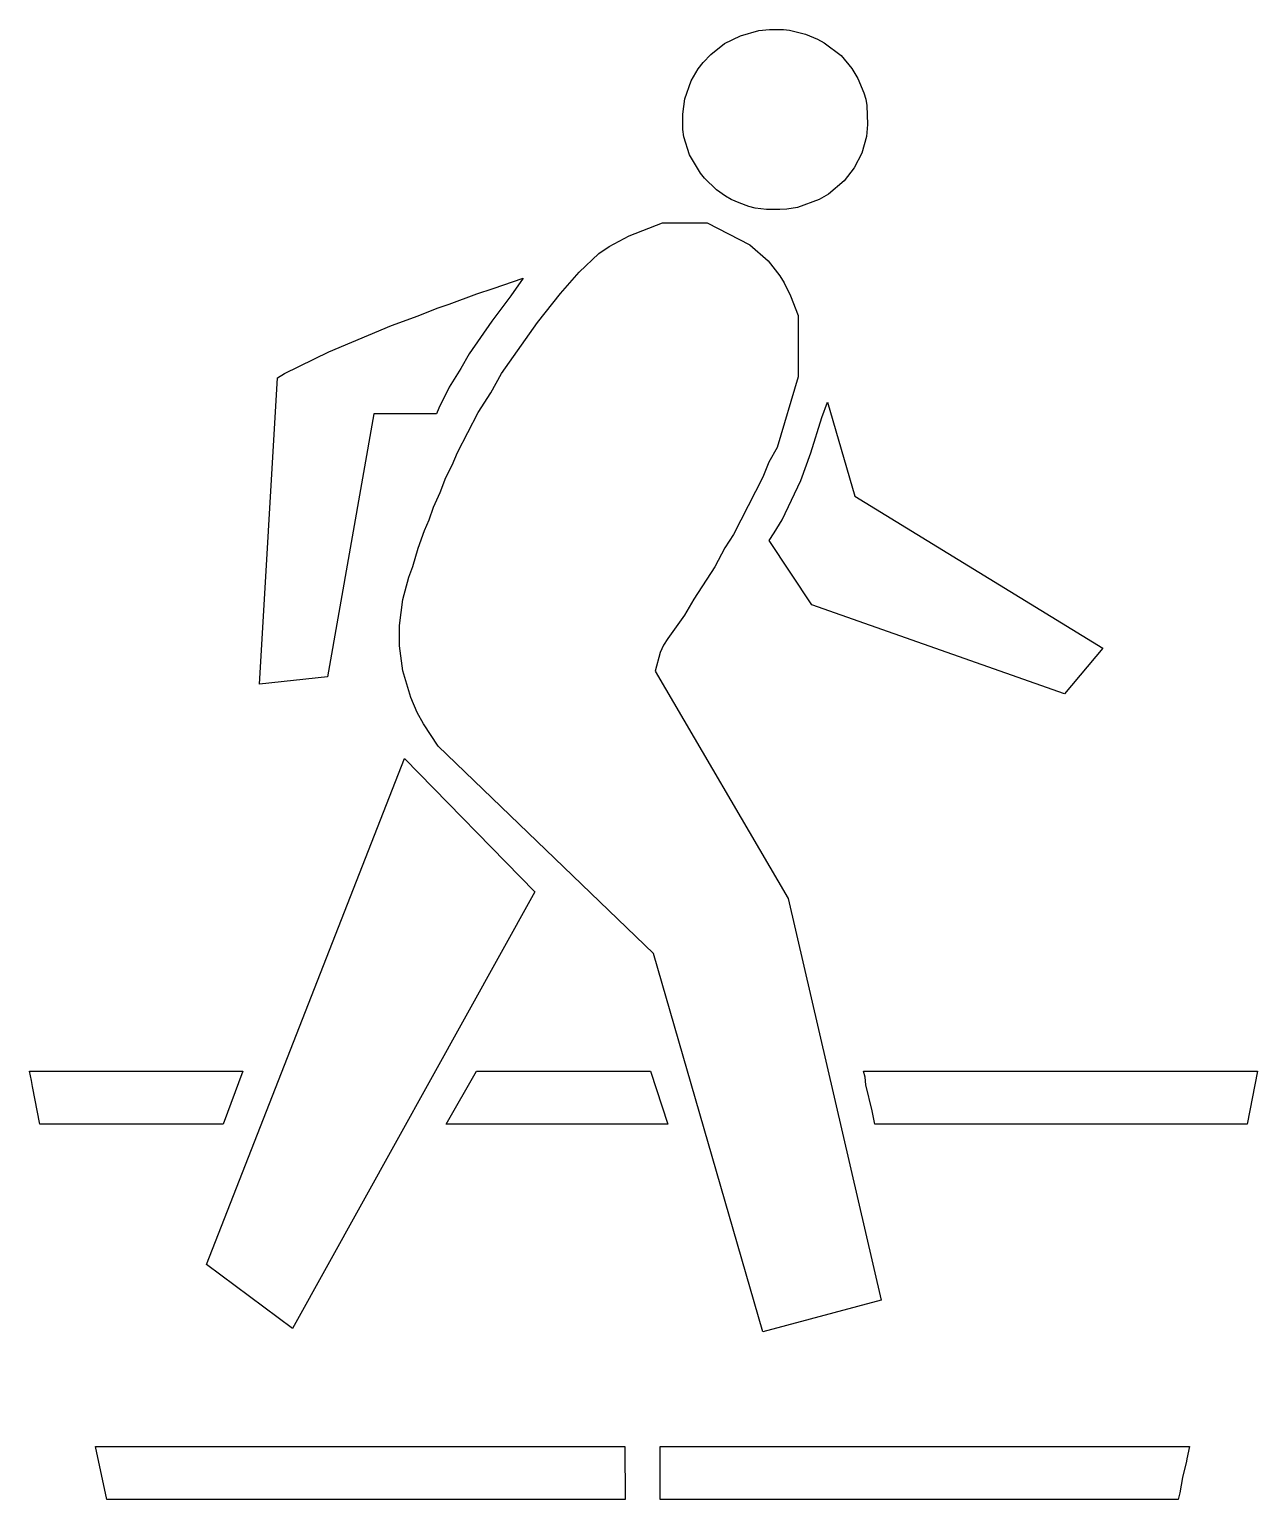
# Model space of a CAD drawing. Header units: inches. Extents: x 3 to 23.1, y 3 to 27.
import ezdxf

# ---------------------------------------------------------------- set-up
doc = ezdxf.new("R2010")
doc.units = ezdxf.units.IN
doc.header["$MEASUREMENT"] = 0
doc.layers.add('CUT', color=1, linetype='Continuous')

msp = doc.modelspace()

# ---------------------------------------------------------------- linework, layer by layer
at = {"layer": 'CUT'}
for points in [[(16.463, 24.738), (16.301, 24.53), (16.047, 24.312), (15.893, 24.223), (15.538, 24.09), (15.367, 24.063), (15.249, 24.058), (15.034, 24.06), (14.85, 24.084), (14.747, 24.108), (14.59, 24.167), (14.457, 24.222), (14.363, 24.275), (14.218, 24.379), (14.021, 24.569), (13.954, 24.652), (13.776, 24.95), (13.684, 25.247), (13.67, 25.365), (13.67, 25.616), (13.703, 25.869), (13.805, 26.162), (13.919, 26.359), (14.001, 26.462), (14.124, 26.593), (14.35, 26.769), (14.607, 26.897), (14.907, 26.984), (15.085, 27), (15.313, 26.999), (15.407, 26.989), (15.67, 26.921), (15.869, 26.838), (15.975, 26.782), (16.251, 26.572), (16.426, 26.36), (16.524, 26.197), (16.622, 25.965), (16.655, 25.863), (16.669, 25.757), (16.683, 25.446), (16.665, 25.251), (16.589, 24.982)], [(15.071, 19.933), (14.976, 19.688), (14.496, 18.755), (14.353, 18.535), (14.189, 18.229), (13.846, 17.697), (13.697, 17.437), (13.423, 17.058), (13.354, 16.946), (13.3, 16.827), (13.217, 16.523), (15.39, 12.811), (16.903, 6.256), (14.974, 5.74), (13.188, 11.914), (9.672, 15.299), (9.435, 15.662), (9.331, 15.85), (9.225, 16.092), (9.095, 16.528), (9.041, 16.937), (9.04, 17.27), (9.094, 17.691), (9.196, 18.058), (9.26, 18.234), (9.348, 18.533), (9.453, 18.822), (9.528, 18.996), (9.596, 19.2), (9.707, 19.439), (9.799, 19.686), (9.9, 19.889), (9.988, 20.095), (10.325, 20.745), (10.531, 21.068), (10.708, 21.381), (11.293, 22.216), (11.669, 22.69), (11.976, 23.035), (12.295, 23.343), (12.463, 23.456), (12.79, 23.632), (13.335, 23.84), (14.063, 23.84), (14.764, 23.485), (15.062, 23.221), (15.254, 22.977), (15.321, 22.863), (15.428, 22.649), (15.551, 22.332), (15.551, 21.329), (15.21, 20.175)], [(9.346, 22.324), (9.657, 22.452), (9.851, 22.512), (10.306, 22.683), (10.569, 22.769), (11.059, 22.941), (10.859, 22.653), (10.55, 22.238), (10.18, 21.706), (10.045, 21.466), (9.855, 21.158), (9.683, 20.819), (9.646, 20.727), (8.624, 20.727), (7.867, 16.429), (6.754, 16.311), (7.048, 21.31), (7.167, 21.384), (7.889, 21.737), (8.912, 22.165)], [(15.775, 17.608), (15.079, 18.656), (15.161, 18.781), (15.289, 18.995), (15.594, 19.634), (15.76, 20.089), (15.938, 20.666), (16.03, 20.913), (16.477, 19.378), (20.527, 16.897), (19.898, 16.152)], [(7.294, 5.795), (5.891, 6.84), (9.122, 15.097), (11.253, 12.923)], [(3.048, 9.745), (3.033, 9.842), (3, 9.995), (6.487, 9.995), (6.161, 9.127), (3.17, 9.127)], [(9.804, 9.127), (10.301, 9.995), (13.139, 9.995), (13.421, 9.127)], [(16.656, 9.771), (16.643, 9.897), (16.615, 9.995), (23.051, 9.995), (23.051, 9.995), (22.879, 9.127), (16.805, 9.127), (16.759, 9.344)], [(4.079, 3.868), (12.722, 3.868), (12.725, 3), (4.266, 3)], [(21.827, 3.361), (21.78, 3.112), (21.754, 3), (13.297, 3), (13.297, 3.868), (21.937, 3.868), (21.894, 3.666), (21.891, 3.627)]]:
    msp.add_lwpolyline(points, close=True, dxfattribs=at)

doc.saveas('drawing.dxf')
